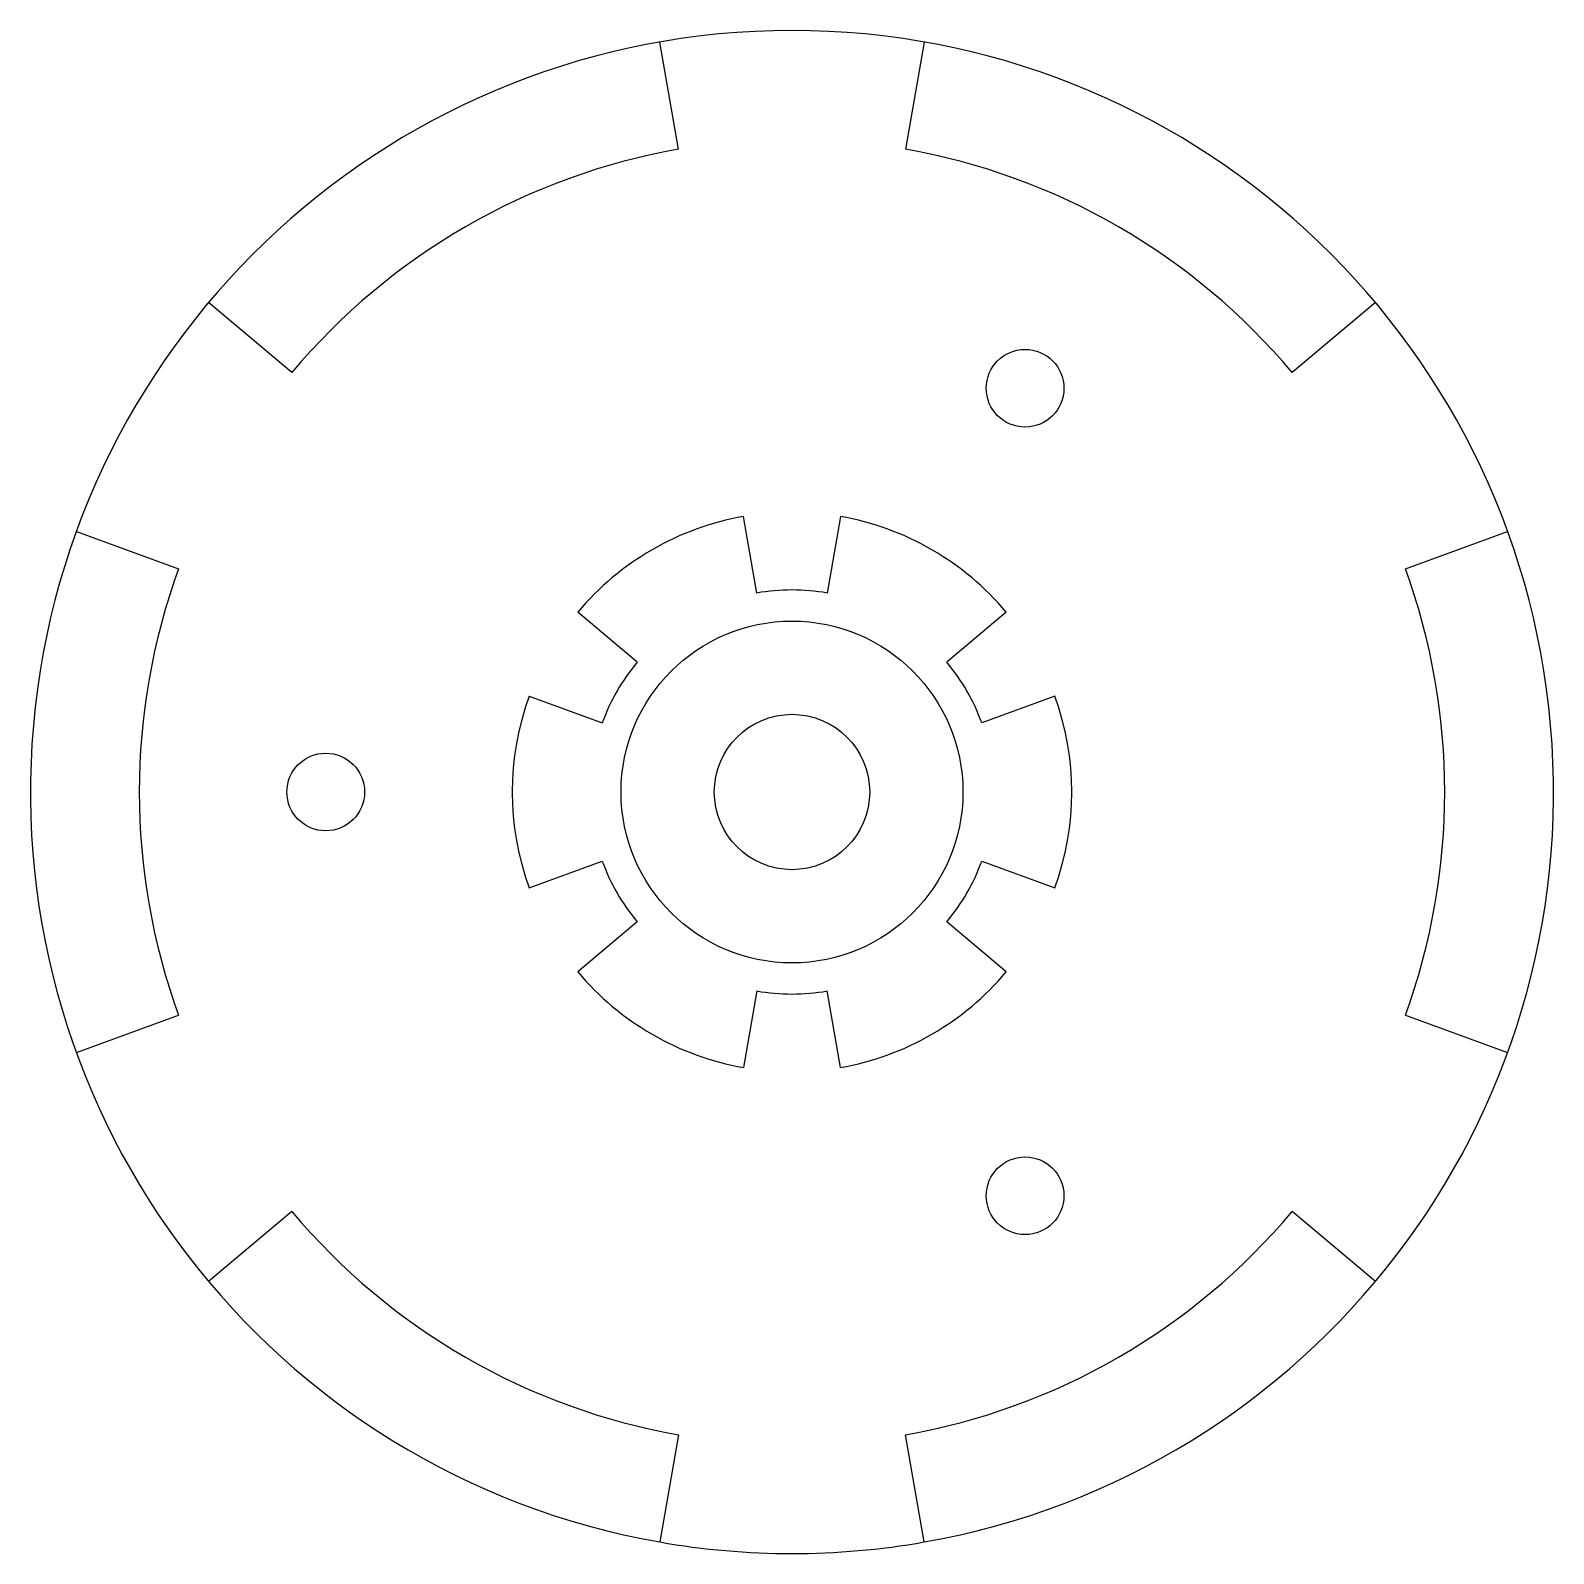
# Paper-space layout '_上视' of a CAD drawing. Header units: millimetres. Extents: x -49 to 49, y -49 to 49.
import ezdxf

# ---------------------------------------------------------------- set-up
doc = ezdxf.new("R2010")
doc.units = ezdxf.units.MM

psp = doc.layouts.new('_上视')

# ---------------------------------------------------------------- linework, layer by layer
at = {"color": 7, "linetype": 'Continuous', "lineweight": 25}
for p, q in [((-7.293, 41.362), (-8.509, 48.256)), ((8.509, 48.256), (7.293, 41.362)), ((-32.174, 26.997), (-37.536, 31.497)), ((37.536, 31.497), (32.174, 26.997)), ((-2.257, 12.803), (-3.126, 17.727)), ((3.126, 17.727), (2.257, 12.803)), ((-46.045, 16.759), (-39.467, 14.365)), ((39.467, 14.365), (46.045, 16.759)), ((-9.959, 8.356), (-13.789, 11.57)), ((13.789, 11.57), (9.959, 8.356)), ((-16.914, 6.156), (-12.216, 4.446)), ((16.914, 6.156), (12.216, 4.446)), ((-16.914, -6.156), (-12.216, -4.446)), ((12.216, -4.446), (16.914, -6.156)), ((-9.959, -8.356), (-13.789, -11.57)), ((13.789, -11.57), (9.959, -8.356)), ((-2.257, -12.803), (-3.126, -17.727)), ((3.126, -17.727), (2.257, -12.803)), ((-46.045, -16.759), (-39.467, -14.365)), ((39.467, -14.365), (46.045, -16.759)), ((-32.174, -26.997), (-37.536, -31.497)), ((37.536, -31.497), (32.174, -26.997)), ((-7.293, -41.362), (-8.509, -48.256)), ((8.509, -48.256), (7.293, -41.362))]:
    psp.add_line(p, q, dxfattribs=at)
for centre, radius in [((15, 25.981), 2.5), ((0, 0), 11), ((0, 0), 5), ((-30, 0), 2.5), ((15, -25.981), 2.5)]:
    psp.add_circle(centre, radius, dxfattribs=at)
for radius, start, end in [(49, 280, 260), (42, 100, 140), (42, 40, 80), (18, 100, 140), (18, 40, 80), (42, 160, 200), (42, 340, 20), (13, 80, 100), (13, 140, 160), (13, 20, 40), (18, 160, 200), (18, 340, 20), (13, 200, 220), (13, 320, 340), (18, 220, 260), (18, 280, 320), (13, 260, 280), (42, 220, 260), (42, 280, 320), (49, 260, 280)]:
    psp.add_arc((0, 0), radius, start, end, dxfattribs=at)

doc.saveas('drawing.dxf')
